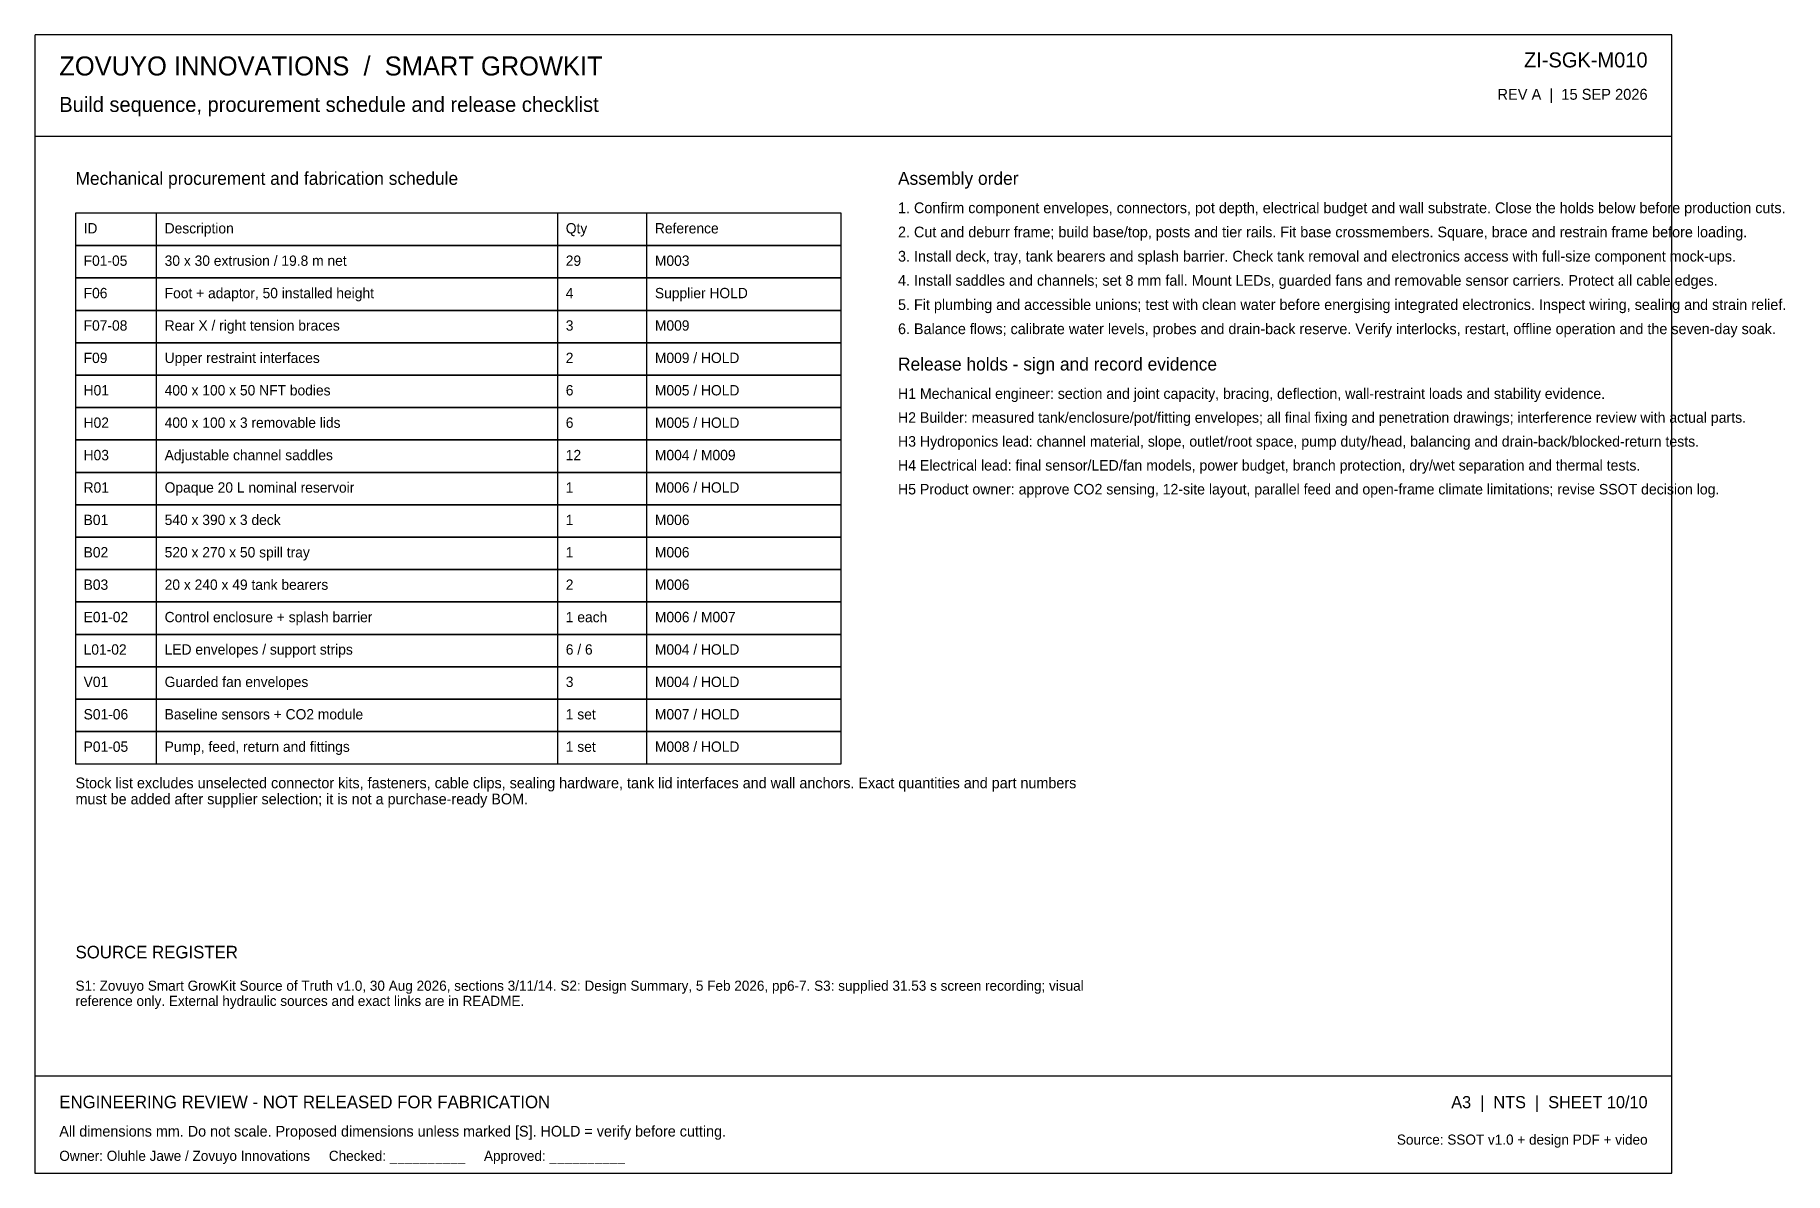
# Model space of a CAD drawing. Header units: millimetres. Extents: x 8 to 440, y 8 to 289.
import ezdxf
from ezdxf.enums import TextEntityAlignment as Align

# ---------------------------------------------------------------- set-up
doc = ezdxf.new("R2010")
doc.units = ezdxf.units.MM
for name, color, linetype in [('FAINT', 9, 'Continuous'), ('HOLD', 1, 'Continuous'), ('OUTLINE', 7, 'Continuous')]:
    doc.layers.add(name, color=color, linetype=linetype)

msp = doc.modelspace()

# ---------------------------------------------------------------- linework, layer by layer
at = {"layer": 'FAINT'}
for p, q in [((207, 245), (18, 245)), ((18, 245), (18, 237)), ((38, 237), (38, 245)), ((137, 237), (137, 245)), ((159, 237), (159, 245)), ((207, 237), (207, 245)), ((18, 237), (207, 237)), ((207, 237), (18, 237)), ((18, 237), (18, 229)), ((38, 229), (38, 237)), ((137, 229), (137, 237)), ((159, 229), (159, 237)), ((207, 229), (207, 237)), ((18, 229), (207, 229)), ((207, 229), (18, 229)), ((18, 229), (18, 221)), ((38, 221), (38, 229)), ((137, 221), (137, 229)), ((159, 221), (159, 229)), ((207, 221), (207, 229)), ((18, 221), (207, 221)), ((207, 221), (18, 221)), ((18, 221), (18, 213)), ((38, 213), (38, 221)), ((137, 213), (137, 221)), ((159, 213), (159, 221)), ((207, 213), (207, 221)), ((18, 213), (207, 213)), ((207, 213), (18, 213)), ((18, 213), (18, 205)), ((38, 205), (38, 213)), ((137, 205), (137, 213)), ((159, 205), (159, 213)), ((207, 205), (207, 213)), ((18, 205), (207, 205)), ((207, 205), (18, 205)), ((18, 205), (18, 197)), ((38, 197), (38, 205)), ((137, 197), (137, 205)), ((159, 197), (159, 205)), ((207, 197), (207, 205)), ((18, 197), (207, 197)), ((207, 197), (18, 197)), ((18, 197), (18, 189)), ((38, 189), (38, 197)), ((137, 189), (137, 197)), ((159, 189), (159, 197)), ((207, 189), (207, 197)), ((18, 189), (207, 189)), ((207, 189), (18, 189)), ((18, 189), (18, 181)), ((38, 181), (38, 189)), ((137, 181), (137, 189)), ((159, 181), (159, 189)), ((207, 181), (207, 189)), ((18, 181), (207, 181)), ((207, 181), (18, 181)), ((18, 181), (18, 173)), ((38, 173), (38, 181)), ((137, 173), (137, 181)), ((159, 173), (159, 181)), ((207, 173), (207, 181)), ((18, 173), (207, 173)), ((207, 173), (18, 173)), ((18, 173), (18, 165)), ((38, 165), (38, 173)), ((137, 165), (137, 173)), ((159, 165), (159, 173)), ((207, 165), (207, 173)), ((18, 165), (207, 165)), ((207, 165), (18, 165)), ((18, 165), (18, 157)), ((38, 157), (38, 165)), ((137, 157), (137, 165)), ((159, 157), (159, 165)), ((207, 157), (207, 165)), ((18, 157), (207, 157)), ((207, 157), (18, 157)), ((18, 157), (18, 149)), ((38, 149), (38, 157)), ((137, 149), (137, 157)), ((159, 149), (159, 157)), ((207, 149), (207, 157)), ((18, 149), (207, 149)), ((207, 149), (18, 149)), ((18, 149), (18, 141)), ((38, 141), (38, 149)), ((137, 141), (137, 149)), ((159, 141), (159, 149)), ((207, 141), (207, 149)), ((18, 141), (207, 141)), ((207, 141), (18, 141)), ((18, 141), (18, 133)), ((38, 133), (38, 141)), ((137, 133), (137, 141)), ((159, 133), (159, 141)), ((207, 133), (207, 141)), ((18, 133), (207, 133)), ((207, 133), (18, 133)), ((18, 133), (18, 125)), ((38, 125), (38, 133)), ((137, 125), (137, 133)), ((159, 125), (159, 133)), ((207, 125), (207, 133)), ((18, 125), (207, 125)), ((207, 125), (18, 125)), ((18, 125), (18, 117)), ((38, 117), (38, 125)), ((137, 117), (137, 125)), ((159, 117), (159, 125)), ((207, 117), (207, 125)), ((18, 117), (207, 117)), ((207, 117), (18, 117)), ((18, 117), (18, 109)), ((38, 109), (38, 117)), ((137, 109), (137, 117)), ((159, 109), (159, 117)), ((207, 109), (207, 117)), ((18, 109), (207, 109))]:
    msp.add_line(p, q, dxfattribs=at)
at = {"layer": 'OUTLINE'}
for p, q in [((412, 289), (8, 289)), ((8, 289), (8, 8)), ((412, 8), (412, 289)), ((8, 264), (412, 264)), ((8, 32), (412, 32)), ((8, 8), (412, 8))]:
    msp.add_line(p, q, dxfattribs=at)

# ---------------------------------------------------------------- texts
at = {"layer": 'HOLD'}
for s, height, p in [('H1 Mechanical engineer: section and joint capacity, bracing, deflection, wall-restraint loads and stability evidence.', 2.6, (221, 199.15)), ('H2 Builder: measured tank/enclosure/pot/fitting envelopes; all final fixing and penetration drawings; interference review with actual parts.', 2.6, (221, 193.25)), ('H3 Hydroponics lead: channel material, slope, outlet/root space, pump duty/head, balancing and drain-back/blocked-return tests.', 2.6, (221, 187.35)), ('H4 Electrical lead: final sensor/LED/fan models, power budget, branch protection, dry/wet separation and thermal tests.', 2.6, (221, 181.45)), ('H5 Product owner: approve CO2 sensing, 12-site layout, parallel feed and open-frame climate limitations; revise SSOT decision log.', 2.6, (221, 175.55)), ('ENGINEERING REVIEW - NOT RELEASED FOR FABRICATION', 3.1, (14, 24))]:
    msp.add_text(s, height=height, dxfattribs=at).set_placement(p)
at = {"layer": 'OUTLINE'}
for s, height, p in [('ZOVUYO INNOVATIONS  /  SMART GROWKIT', 4.7, (14, 279)), ('Build sequence, procurement schedule and release checklist', 3.7, (14, 270)), ('Mechanical procurement and fabrication schedule', 3.2, (18, 252)), ('Assembly order', 3.2, (221, 252)), ('1. Confirm component envelopes, connectors, pot depth, electrical budget and wall substrate. Close the holds below before production cuts.', 2.65, (221, 245)), ('ID', 2.55, (20, 240)), ('Description', 2.55, (40, 240)), ('Qty', 2.55, (139, 240)), ('Reference', 2.55, (161, 240)), ('2. Cut and deburr frame; build base/top, posts and tier rails. Fit base crossmembers. Square, brace and restrain frame before loading.', 2.65, (221, 239.03)), ('F01-05', 2.55, (20, 232)), ('30 x 30 extrusion / 19.8 m net', 2.55, (40, 232)), ('29', 2.55, (139, 232)), ('M003', 2.55, (161, 232)), ('3. Install deck, tray, tank bearers and splash barrier. Check tank removal and electronics access with full-size component mock-ups.', 2.65, (221, 233.05)), ('4. Install saddles and channels; set 8 mm fall. Mount LEDs, guarded fans and removable sensor carriers. Protect all cable edges.', 2.65, (221, 227.08)), ('F06', 2.55, (20, 224)), ('Foot + adaptor, 50 installed height', 2.55, (40, 224)), ('4', 2.55, (139, 224)), ('Supplier HOLD', 2.55, (161, 224)), ('5. Fit plumbing and accessible unions; test with clean water before energising integrated electronics. Inspect wiring, sealing and strain relief.', 2.65, (221, 221.1)), ('F07-08', 2.55, (20, 216)), ('Rear X / right tension braces', 2.55, (40, 216)), ('3', 2.55, (139, 216)), ('M009', 2.55, (161, 216)), ('6. Balance flows; calibrate water levels, probes and drain-back reserve. Verify interlocks, restart, offline operation and the seven-day soak.', 2.65, (221, 215.13)), ('F09', 2.55, (20, 208)), ('Upper restraint interfaces', 2.55, (40, 208)), ('2', 2.55, (139, 208)), ('M009 / HOLD', 2.55, (161, 208)), ('Release holds - sign and record evidence', 3.2, (221, 206.15)), ('H01', 2.55, (20, 200)), ('400 x 100 x 50 NFT bodies', 2.55, (40, 200)), ('6', 2.55, (139, 200)), ('M005 / HOLD', 2.55, (161, 200)), ('H02', 2.55, (20, 192)), ('400 x 100 x 3 removable lids', 2.55, (40, 192)), ('6', 2.55, (139, 192)), ('M005 / HOLD', 2.55, (161, 192)), ('H03', 2.55, (20, 184)), ('Adjustable channel saddles', 2.55, (40, 184)), ('12', 2.55, (139, 184)), ('M004 / M009', 2.55, (161, 184)), ('R01', 2.55, (20, 176)), ('Opaque 20 L nominal reservoir', 2.55, (40, 176)), ('1', 2.55, (139, 176)), ('M006 / HOLD', 2.55, (161, 176)), ('B01', 2.55, (20, 168)), ('540 x 390 x 3 deck', 2.55, (40, 168)), ('1', 2.55, (139, 168)), ('M006', 2.55, (161, 168)), ('B02', 2.55, (20, 160)), ('520 x 270 x 50 spill tray', 2.55, (40, 160)), ('1', 2.55, (139, 160)), ('M006', 2.55, (161, 160)), ('B03', 2.55, (20, 152)), ('20 x 240 x 49 tank bearers', 2.55, (40, 152)), ('2', 2.55, (139, 152)), ('M006', 2.55, (161, 152)), ('E01-02', 2.55, (20, 144)), ('Control enclosure + splash barrier', 2.55, (40, 144)), ('1 each', 2.55, (139, 144)), ('M006 / M007', 2.55, (161, 144)), ('L01-02', 2.55, (20, 136)), ('LED envelopes / support strips', 2.55, (40, 136)), ('6 / 6', 2.55, (139, 136)), ('M004 / HOLD', 2.55, (161, 136)), ('V01', 2.55, (20, 128)), ('Guarded fan envelopes', 2.55, (40, 128)), ('3', 2.55, (139, 128)), ('M004 / HOLD', 2.55, (161, 128)), ('S01-06', 2.55, (20, 120)), ('Baseline sensors + CO2 module', 2.55, (40, 120)), ('1 set', 2.55, (139, 120)), ('M007 / HOLD', 2.55, (161, 120)), ('P01-05', 2.55, (20, 112)), ('Pump, feed, return and fittings', 2.55, (40, 112)), ('1 set', 2.55, (139, 112)), ('M008 / HOLD', 2.55, (161, 112)), ('Stock list excludes unselected connector kits, fasteners, cable clips, sealing hardware, tank lid interfaces and wall anchors. Exact quantities and part numbers', 2.65, (18, 103)), ('must be added after supplier selection; it is not a purchase-ready BOM.', 2.65, (18, 99.03)), ('SOURCE REGISTER', 3.1, (18, 61)), ('S1: Zovuyo Smart GrowKit Source of Truth v1.0, 30 Aug 2026, sections 3/11/14. S2: Design Summary, 5 Feb 2026, pp6-7. S3: supplied 31.53 s screen recording; visual', 2.5, (18, 53)), ('reference only. External hydraulic sources and exact links are in README.', 2.5, (18, 49.25)), ('All dimensions mm. Do not scale. Proposed dimensions unless marked [S]. HOLD = verify before cutting.', 2.65, (14, 17)), ('Owner: Oluhle Jawe / Zovuyo Innovations     Checked: __________     Approved: __________', 2.5, (14, 11))]:
    msp.add_text(s, height=height, dxfattribs=at).set_placement(p)
for s, height, p in [('ZI-SGK-M010', 3.7, (406, 281)), ('REV A  |  15 SEP 2026', 2.7, (406, 273)), ('A3  |  NTS  |  SHEET 10/10', 3, (406, 24)), ('Source: SSOT v1.0 + design PDF + video', 2.5, (406, 15))]:
    msp.add_text(s, height=height, dxfattribs=at).set_placement(p, align=Align.RIGHT)

doc.saveas('drawing.dxf')
